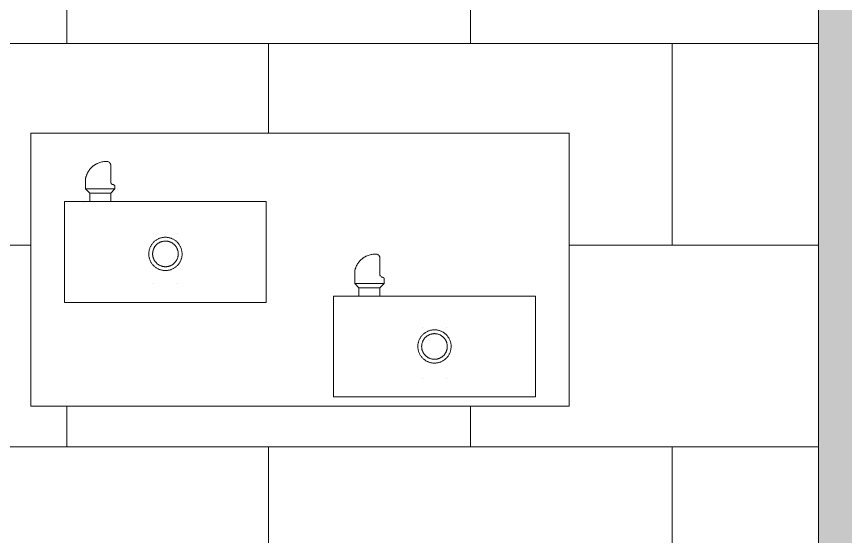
# Model space of a CAD drawing. Header units: inches. Extents: x 21386 to 98546, y -290 to 853.
# Drawn here: x 36216.85 to 36266.14, y 18.69 to 49.63 of the extents above; entities that cross this region are included whole.
import ezdxf

# ---------------------------------------------------------------- set-up
doc = ezdxf.new("R2010")
doc.units = ezdxf.units.IN
doc.header["$MEASUREMENT"] = 0
for name, color, linetype, lineweight in [('A-WALL-PATT', 111, 'Continuous', 25), ('I-WALL', 2, 'Continuous', 13), ('P-SANR-FIXT', 6, 'Continuous', 13)]:
    doc.layers.add(name, color=color, linetype=linetype, lineweight=lineweight)

# ---------------------------------------------------------------- blocks, each defined once
blk = doc.blocks.new('Drinking_Fountain-Haws_Corporation-Wall_Mounted_1119 - 1119-355850-Building Section - East_West looking South')
at = {"layer": 'P-SANR-FIXT', "color": 8, "lineweight": 9}
for p, q in [((-25497.10105628207, 42.6875368948125), (-25529.10105628208, 42.6875368948125)), ((-25529.10105628208, 42.6875368948125), (-25529.10105628208, 26.43753689481315)), ((-25497.10105628207, 26.43753689481315), (-25497.10105628207, 42.6875368948125)), ((-25524.35105628207, 39.75793693775016), (-25524.35105628207, 40.75793693775001)), ((-25525.85105628207, 39.97804294692152), (-25525.85105628207, 39.3739514495792)), ((-25524.10105628207, 39.3739514495792), (-25524.10105628207, 39.55522887517056)), ((-25525.85105628207, 39.3739514495792), (-25525.60105628207, 39.12395144957942)), ((-25524.10105628207, 39.37395144957931), (-25525.85105628207, 39.37395144957931)), ((-25525.60105628207, 39.12395144957942), (-25525.60105628207, 38.62617298816987)), ((-25525.60105628207, 39.12395144957929), (-25525.5307214627, 39.12395144957929)), ((-25524.35105628207, 39.12395144957929), (-25525.60105628207, 39.12395144957929)), ((-25524.53411454383, 39.12395144957929), (-25524.35105628207, 39.12395144957929)), ((-25524.35105628207, 39.12395144957942), (-25524.10105628207, 39.3739514495792)), ((-25524.35105628207, 38.62617298816987), (-25524.35105628207, 39.12395144957942)), ((-25524.268166412, 39.37395144957931), (-25524.10105628207, 39.37395144957931)), ((-25527.10105628207, 38.62617298816987), (-25527.10105628207, 32.62617298816987)), ((-25527.10105628207, 38.62617298816973), (-25524.49666067768, 38.62617298816974)), ((-25525.96957316426, 38.62617298816987), (-25525.94222270506, 38.60370273365972)), ((-25524.49666067768, 38.62617298816973), (-25517.70545188648, 38.62617298816973)), ((-25517.70545188647, 38.62617298816974), (-25515.10105628207, 38.62617298816973)), ((-25515.10105628207, 32.62617298816987), (-25515.10105628207, 38.62617298816987)), ((-25508.34636898858, 35.24895144957927), (-25508.34636898858, 34.24895144957914)), ((-25508.34636898858, 34.24895144957914), (-25508.34636898858, 35.24895144957927)), ((-25508.32882699318, 35.11916240944137), (-25508.32882699318, 35.11916240944137)), ((-25509.84636898858, 34.46905745875075), (-25509.84636898858, 33.74895144957988)), ((-25508.09636898858, 33.74895144957988), (-25508.09636898858, 34.04624338699979)), ((-25509.84636898858, 33.74895144957988), (-25509.59636898858, 33.49895144957942)), ((-25508.09636898858, 33.74895144957938), (-25509.84636898858, 33.74895144957938)), ((-25508.34636898858, 33.49895144957942), (-25508.09636898858, 33.74895144957988)), ((-25508.2634791185, 33.74895144957938), (-25508.09636898858, 33.74895144957938)), ((-25509.59636898858, 33.49895144957942), (-25509.59636898858, 32.9999999999991)), ((-25509.59636898858, 33.49895144957936), (-25509.52603416921, 33.49895144957936)), ((-25508.34636898858, 33.49895144957935), (-25509.59636898858, 33.49895144957935)), ((-25508.52942725034, 33.49895144957936), (-25508.34636898858, 33.49895144957936)), ((-25508.34636898858, 32.9999999999991), (-25508.34636898858, 33.49895144957942)), ((-25524.49666067768, 32.62617298816974), (-25527.10105628207, 32.62617298816973)), ((-25517.70545188648, 32.62617298816974), (-25524.49666067768, 32.62617298816974)), ((-25515.10105628207, 32.62617298816973), (-25517.70545188647, 32.62617298816974)), ((-25511.10105628207, 32.9999999999991), (-25511.10105628207, 26.9999999999991)), ((-25511.10105628208, 32.99999999999919), (-25508.49666067768, 32.99999999999918)), ((-25508.49666067768, 32.99999999999918), (-25501.70545188647, 32.99999999999916)), ((-25501.70545188647, 32.99999999999916), (-25499.10105628208, 32.99999999999915)), ((-25499.10105628208, 26.9999999999991), (-25499.10105628208, 32.9999999999991)), ((-25508.49666067768, 26.99999999999907), (-25511.10105628208, 26.99999999999908)), ((-25501.70545188647, 26.99999999999905), (-25508.49666067768, 26.99999999999907)), ((-25499.10105628208, 26.99999999999904), (-25501.70545188647, 26.99999999999905)), ((-25529.10105628208, 26.43753689481315), (-25497.10105628207, 26.43753689481315))]:
    blk.add_line(p, q, dxfattribs=at)
at = {"layer": 'P-SANR-FIXT', "color": 8, "lineweight": 9, "flags": 128}
for points in [[(-25521.09883684265, 36.49898478685579), (-25521.13842625545, 36.49819289301014), (-25521.17795233363, 36.49581847833839), (-25521.21735184391, 36.4918653413945), (-25521.25656175546, 36.4863398063551), (-25521.29551934081, 36.47925071289752), (-25521.3341622761, 36.4706094020594), (-25521.37242874091, 36.46042969809561), (-25521.41025751704, 36.44872788635918), (-25521.44758808653, 36.43552268725308), (-25521.48436072843, 36.42083522627969), (-25521.52051661434, 36.40468900024236), (-25521.55599790258, 36.38710983965917), (-25521.59074783064, 36.36812586743669), (-25521.62471080606, 36.34776745388127), (-25521.65783249532, 36.32606716811098), (-25521.69005991078, 36.30305972595376), (-25521.72134149545, 36.27878193441053), (-25521.75162720546, 36.25327263276701), (-25521.78086859015, 36.22657263046541), (-25521.80901886954, 36.19872464181323), (-25521.83603300919, 36.16977321765172), (-25521.86186779223, 36.13976467408317), (-25521.88648188852, 36.1087470183768), (-25521.90983592075, 36.07676987216406), (-25521.93189252747, 36.04388439205742), (-25521.9526164228, 36.01014318781087), (-25521.97197445293, 35.97560023815232), (-25521.98993564915, 35.94031080443393), (-25522.00647127736, 35.90433134221963), (-25522.0215548841, 35.86771941097506), (-25522.03516233881, 35.83053358197982), (-25522.04727187246, 35.79283334462799), (-25522.05786411239, 35.7546790112565), (-25522.06692211327, 35.71613162066048), (-25522.07443138423, 35.67725284044083), (-25522.08037991203, 35.63810486835247), (-25522.08475818031, 35.59875033280061), (-25522.08755918478, 35.55925219264533), (-25522.0887784444, 35.51967363648579), (-25522.08841400864, 35.48007798156983), (-25522.08646646052, 35.440528572497), (-25522.08293891568, 35.40108867988671), (-25522.07783701747, 35.36182139915287), (-25522.07116892781, 35.32278954956702), (-25522.06294531424, 35.28405557376415), (-25522.05317933278, 35.24568143784133), (-25522.04188660692, 35.20772853223117), (-25522.0290852026, 35.1702575734853), (-25522.01479559936, 35.13332850714507), (-25521.9990406575, 35.09700041183807), (-25521.98184558157, 35.06133140476892), (-25521.96323788002, 35.0263785487373), (-25521.94324732121, 34.99219776085921), (-25521.92190588576, 34.9588437231014), (-25521.89924771542, 34.92636979481155), (-25521.87530905843, 34.89482792734681), (-25521.85012821153, 34.8642685809648), (-25521.82374545871, 34.83474064410213), (-25521.79620300675, 34.80629135515962), (-25521.76754491768, 34.77896622692948), (-25521.73781703834, 34.75280897378777), (-25521.70706692701, 34.72786144176054), (-25521.67534377728, 34.70416354157648), (-25521.64269833944, 34.68175318482032), (-25521.60918283922, 34.66066622328346), (-25521.57485089428, 34.64093639160502), (-25521.5397574284, 34.62259525330661), (-25521.50395858363, 34.60567215029825), (-25521.46751163051, 34.59019415593413), (-25521.43047487637, 34.57618603170273), (-25521.39290757212, 34.56367018761536), (-25521.35486981744, 34.55266664635111), (-25521.31642246461, 34.54319301123134), (-25521.27762702121, 34.53526443804937), (-25521.23854555166, 34.52889361083204), (-25521.19924057797, 34.52409072154252), (-25521.15977497973, 34.52086345378031), (-25521.12021189347, 34.51921697048535), (-25521.09883684265, 34.51898618948464)], [(-25521.78633684264, 36.7499999999991), (-25521.78633684264, 36.7492001066603), (-25521.78633684264, 36.74680170630155)], [(-25521.09883684265, 34.51898618948464), (-25521.05924742985, 34.5197780833296), (-25521.01972135166, 34.52215249800203), (-25520.98032184138, 34.52610563494592), (-25520.94111192983, 34.53163116998532), (-25520.90215434449, 34.5387202634429), (-25520.86351140919, 34.54736157428034), (-25520.82524494438, 34.55754127824481), (-25520.78741616825, 34.56924308998124), (-25520.75008559876, 34.58244828908734), (-25520.71331295687, 34.59713575006073), (-25520.67715707095, 34.61328197609807), (-25520.64167578271, 34.63086113668125), (-25520.60692585465, 34.64984510890373), (-25520.57296287923, 34.67020352245915), (-25520.53984118998, 34.69190380822944), (-25520.50761377452, 34.71491125038666), (-25520.47633218985, 34.73918904192989), (-25520.44604647983, 34.76469834357273), (-25520.41680509514, 34.79139834587501), (-25520.38865481575, 34.81924633452719), (-25520.36164067611, 34.8481977586887), (-25520.33580589307, 34.87820630225657), (-25520.31119179678, 34.90922395796362), (-25520.28783776454, 34.94120110417636), (-25520.26578115782, 34.97408658428232), (-25520.24505726249, 35.00782778852955), (-25520.22569923236, 35.04237073818742), (-25520.20773803614, 35.07766017190649), (-25520.19120240793, 35.11363963412079), (-25520.17611880119, 35.15025156536537), (-25520.16251134648, 35.18743739435992), (-25520.15040181283, 35.22513763171175), (-25520.13980957291, 35.26329196508324), (-25520.13075157203, 35.30183935567995), (-25520.12324230107, 35.34071813589959), (-25520.11729377326, 35.37986610798795), (-25520.11291550498, 35.41922064353982), (-25520.11011450052, 35.45871878369509), (-25520.10889524089, 35.49829733985327), (-25520.10925967665, 35.53789299477059), (-25520.11120722478, 35.57744240384274), (-25520.11473476961, 35.61688229645371), (-25520.11983666783, 35.65614957718755), (-25520.12650475748, 35.69518142677272), (-25520.13472837105, 35.73391540257627), (-25520.14449435251, 35.77228953849841), (-25520.15578707838, 35.81024244410925), (-25520.16858848269, 35.84771340285512), (-25520.18287808593, 35.88464246919536), (-25520.19863302779, 35.92097056450235), (-25520.21582810373, 35.9566395715715), (-25520.23443580528, 35.99159242760312), (-25520.25442636409, 36.02577321548121), (-25520.27576779954, 36.05912725323766), (-25520.29842596988, 36.09160118152819), (-25520.32236462687, 36.12314304899361), (-25520.34754547376, 36.15370239537494), (-25520.37392822658, 36.18323033223761), (-25520.40147067855, 36.21167962118081), (-25520.43012876761, 36.23900474941094), (-25520.45985664695, 36.26516200255197), (-25520.49060675829, 36.29010953457988), (-25520.52232990802, 36.31380743476326), (-25520.55497534586, 36.33621779151942), (-25520.58849084607, 36.35730475305697), (-25520.62282279101, 36.3770345847354), (-25520.6579162569, 36.39537572303244), (-25520.69371510166, 36.41229882604149), (-25520.73016205478, 36.42777682040629), (-25520.76719880892, 36.44178494463769), (-25520.80476611317, 36.45430078872506), (-25520.84280386785, 36.46530432998863), (-25520.88125122068, 36.4747779651084), (-25520.92004666409, 36.48270653829037), (-25520.95912813364, 36.4890773655077), (-25520.99843310732, 36.49388025479722), (-25521.03789870556, 36.49710752255943), (-25521.07746179182, 36.49875400585439), (-25521.09883684265, 36.49898478685579)], [(-25520.41133684265, 36.74588084453673), (-25520.41133684265, 36.74871014397492), (-25520.41133684265, 36.74994172022936)], [(-25521.09883684265, 36.27148494801578), (-25521.12932868837, 36.27087502977703), (-25521.15977175364, 36.26904625079943), (-25521.19011733604, 36.26600153673895), (-25521.22031688914, 36.26174575848883), (-25521.25032210007, 36.25628572438701), (-25521.2800849669, 36.24963016932203), (-25521.3095578754, 36.2417897407645), (-25521.3386936752, 36.23277698172502), (-25521.36744575524, 36.22260631069572), (-25521.39576811831, 36.21129399858229), (-25521.42361545469, 36.19885814267015), (-25521.45094321456, 36.18531863767522), (-25521.47770767936, 36.17069714391825), (-25521.50386603164, 36.15501705266958), (-25521.52937642362, 36.1383034487301), (-25521.55419804411, 36.12058307030203), (-25521.57829118382, 36.10188426620836), (-25521.60161729886, 36.08223695054882), (-25521.62413907242, 36.06167255483685), (-25521.64582047447, 36.04022397771838), (-25521.6666268194, 36.01792553234147), (-25521.68652482149, 35.99481289146185), (-25521.70548264818, 35.97092303037404), (-25521.72346997099, 35.94629416776117), (-25521.74045801404, 35.92096570454761), (-25521.75641960009, 35.89497816087307), (-25521.771329194, 35.86837311126239), (-25521.78516294362, 35.84119311812084), (-25521.79789871787, 35.81348166363729), (-25521.80951614225, 35.78528308022966), (-25521.81999663136, 35.7566424796146), (-25521.82932341864, 35.72760568064383), (-25521.83748158323, 35.69821913600209), (-25521.84445807381, 35.66852985789139), (-25521.85024172947, 35.63858534282305), (-25521.8548232976, 35.60843349563358), (-25521.85819544868, 35.57812255284763), (-25521.86035278797, 35.5477010055056), (-25521.8612918642, 35.51721752159553), (-25521.86101117504, 35.48672086818762), (-25521.85951116954, 35.45625983342212), (-25521.85679424739, 35.42588314845695), (-25521.85286475507, 35.39563940950735), (-25521.84772897895, 35.36557700010464), (-25521.84139513516, 35.33574401369039), (-25521.83387335651, 35.30618817667938), (-25521.82517567624, 35.27695677210569), (-25521.81531600877, 35.24809656398089), (-25521.80431012749, 35.21965372248179), (-25521.79217563944, 35.19167375008625), (-25521.77893195722, 35.16420140878269), (-25521.76460026789, 35.13728064845556), (-25521.74920349911, 35.11095453657914), (-25521.73276628241, 35.08526518931718), (-25521.71531491385, 35.06025370414365), (-25521.69687731188, 35.03596009410127), (-25521.67748297272, 35.01242322378177), (-25521.6571629232, 34.98968074715869), (-25521.63594967106, 34.96776904734112), (-25521.61387715296, 34.9467231783765), (-25521.59098068024, 34.92657680916319), (-25521.56729688237, 34.90736216959705), (-25521.54286364836, 34.88910999900101), (-25521.51772006619, 34.87184949695371), (-25521.49190636021, 34.85560827657856), (-25521.46546382686, 34.84041232036135), (-25521.43843476854, 34.82628593859069), (-25521.41086242598, 34.8132517304655), (-25521.38279090906, 34.80133054793784), (-25521.3542651262, 34.79054146235514), (-25521.32533071257, 34.78090173395437), (-25521.29603395707, 34.77242678424365), (-25521.26642172825, 34.76513017133608), (-25521.23654139936, 34.75902356825419), (-25521.20644077257, 34.75411674426097), (-25521.17616800243, 34.75041754922701), (-25521.14577151894, 34.74793190107745), (-25521.11529994998, 34.74666377631731), (-25521.09883684265, 34.74648602832396)], [(-25521.09883684265, 34.74648602832396), (-25521.06834499693, 34.74709594656339), (-25521.03790193166, 34.74892472554031), (-25521.00755634925, 34.75196943960078), (-25520.97735679616, 34.75622521785091), (-25520.94735158523, 34.76168525195341), (-25520.91758871839, 34.76834080701703), (-25520.88811580989, 34.77618123557592), (-25520.85898001009, 34.7851939946154), (-25520.83022793006, 34.7953646656447), (-25520.80190556698, 34.80667697775745), (-25520.77405823061, 34.81911283367027), (-25520.74673047073, 34.83265233866452), (-25520.71996600593, 34.84727383242149), (-25520.69380765366, 34.86295392367084), (-25520.66829726168, 34.87966752761032), (-25520.64347564118, 34.89738790603839), (-25520.61938250148, 34.91608671013138), (-25520.59605638644, 34.93573402579092), (-25520.57353461287, 34.95629842150358), (-25520.55185321082, 34.97774699862204), (-25520.53104686589, 35.00004544399827), (-25520.51114886381, 35.02315808487857), (-25520.49219103712, 35.0470479459657), (-25520.47420371431, 35.07167680857926), (-25520.45721567126, 35.09700527179213), (-25520.44125408521, 35.12299281546667), (-25520.42634449129, 35.14959786507735), (-25520.41251074168, 35.17677785821958), (-25520.39977496742, 35.20448931270245), (-25520.38815754304, 35.23268789611076), (-25520.37767705394, 35.26132849672582), (-25520.36835026665, 35.29036529569659), (-25520.36019210206, 35.31975184033833), (-25520.35321561149, 35.34944111844904), (-25520.34743195582, 35.37938563351737), (-25520.34285038769, 35.40953748070616), (-25520.33947823662, 35.43984842349279), (-25520.33732089732, 35.47026997083414), (-25520.33638182109, 35.5007534547449), (-25520.33666251025, 35.53125010815212), (-25520.33816251575, 35.56171114291762), (-25520.34087943791, 35.59208782788347), (-25520.34480893022, 35.62233156683307), (-25520.34994470634, 35.6523939762351), (-25520.35627855013, 35.68222696264935), (-25520.36380032878, 35.71178279966036), (-25520.37249800905, 35.74101420423405), (-25520.38235767652, 35.76987441235953), (-25520.3933635578, 35.79831725385863), (-25520.40549804585, 35.82629722625349), (-25520.41874172807, 35.85376956755773), (-25520.4330734174, 35.88069032788418), (-25520.44847018618, 35.9070164397606), (-25520.46490740288, 35.93270578702256), (-25520.48235877145, 35.95771727219609), (-25520.50079637342, 35.98201088223915), (-25520.52019071257, 36.00554775255797), (-25520.54051076209, 36.02829022918174), (-25520.56172401423, 36.05020192899862), (-25520.58379653233, 36.07124779796392), (-25520.60669300505, 36.09139416717655), (-25520.63037680292, 36.11060880674269), (-25520.65481003694, 36.12886097733941), (-25520.67995361911, 36.14612147938603), (-25520.70576732508, 36.16236269976186), (-25520.73220985844, 36.17755865597907), (-25520.75923891675, 36.19168503774837), (-25520.78681125931, 36.20471924587356), (-25520.81488277624, 36.21664042840258), (-25520.8434085591, 36.2274295139846), (-25520.87234297273, 36.23706924238537), (-25520.90163972822, 36.24554419209609), (-25520.93125195704, 36.25284080500434), (-25520.96113228593, 36.25894740808623), (-25520.99123291273, 36.26385423207945), (-25521.02150568286, 36.26755342711273), (-25521.05190216636, 36.27003907526297), (-25521.08237373532, 36.27130720002312), (-25521.09883684265, 36.27148494801578)], [(-25521.78633684264, 33.72729165180773), (-25521.78633684264, 33.72286915546194), (-25521.78633684264, 33.72003985602375), (-25521.78633684265, 33.71880827976931)], [(-25521.78633684264, 33.71874999999956), (-25521.78633684264, 33.71957529020484), (-25521.78633684264, 33.7220498405318), (-25521.78633684264, 33.72616969222828)], [(-25520.41133684265, 33.71874999999956), (-25520.41133684265, 33.71954989333905), (-25520.41133684265, 33.72194829369711), (-25520.41133684265, 33.7259413641457)], [(-25520.41133684265, 33.72299993994854), (-25520.41133684265, 33.72008080936008), (-25520.41133684265, 33.71881013017061)], [(-25505.78633684265, 31.1249999999991), (-25505.78633684265, 31.1242001066603), (-25505.78633684265, 31.12180170630224)], [(-25504.41133684265, 31.12088084453673), (-25504.41133684265, 31.12371014397492), (-25504.41133684265, 31.12494172022868)], [(-25505.10105628207, 30.98999929868502), (-25505.14064569488, 30.98920740484006), (-25505.18017177306, 30.98683299016695), (-25505.21957128333, 30.98287985322374), (-25505.25878119489, 30.97735431818434), (-25505.29773878023, 30.97026522472676), (-25505.33638171553, 30.96162391388931), (-25505.37464818034, 30.95144420992484), (-25505.41247695647, 30.93974239818841), (-25505.44980752596, 30.92653719908232), (-25505.48658016786, 30.91184973810824), (-25505.52273605377, 30.89570351207159), (-25505.558217342, 30.87812435148841), (-25505.59296727007, 30.85914037926592), (-25505.62693024549, 30.83878196571051), (-25505.66005193474, 30.81708167994022), (-25505.6922793502, 30.79407423778299), (-25505.72356093487, 30.76979644623908), (-25505.75384664489, 30.74428714459692), (-25505.78308802958, 30.71758714229465), (-25505.81123830897, 30.68973915364246), (-25505.83825244862, 30.66078772948096), (-25505.86408723165, 30.6307791859124), (-25505.88870132795, 30.59976153020604), (-25505.91205536018, 30.5677843839933), (-25505.9341119669, 30.53489890388734), (-25505.95483586223, 30.5011576996401), (-25505.97419389236, 30.46661474998224), (-25505.99215508857, 30.43132531626317), (-25506.00869071679, 30.39534585404887), (-25506.02377432353, 30.35873392280429), (-25506.03738177823, 30.32154809380906), (-25506.04949131189, 30.28384785645723), (-25506.06008355182, 30.24569352308642), (-25506.0691415527, 30.20714613248971), (-25506.07665082365, 30.16826735227006), (-25506.08259935146, 30.12911938018171), (-25506.08697761974, 30.08976484462984), (-25506.0897786242, 30.05026670447457), (-25506.09099788383, 30.01068814831571), (-25506.09063344807, 29.97109249339907), (-25506.08868589994, 29.93154308432624), (-25506.08515835511, 29.89210319171595), (-25506.08005645689, 29.85283591098143), (-25506.07338836724, 29.81380406139694), (-25506.06516475367, 29.77507008559338), (-25506.05539877221, 29.73669594967124), (-25506.04410604635, 29.69874304406041), (-25506.03130464203, 29.66127208531454), (-25506.01701503879, 29.6243430189743), (-25506.00126009693, 29.5880149236673), (-25505.984065021, 29.55234591659816), (-25505.96545731945, 29.51739306056653), (-25505.94546676063, 29.48321227268845), (-25505.92412532518, 29.44985823493131), (-25505.90146715484, 29.41738430664147), (-25505.87752849785, 29.38584243917536), (-25505.85234765096, 29.35528309279404), (-25505.82596489814, 29.32575515593204), (-25505.79842244617, 29.29730586698885), (-25505.76976435711, 29.26998073875872), (-25505.74003647777, 29.24382348561768), (-25505.70928636643, 29.21887595358977), (-25505.67756321671, 29.19517805340571), (-25505.64491777887, 29.17276769665024), (-25505.61140227865, 29.15168073511269), (-25505.5770703337, 29.13195090343426), (-25505.54197686782, 29.11360976513653), (-25505.50617802306, 29.09668666212816), (-25505.46973106993, 29.08120866776336), (-25505.43269431579, 29.06720054353197), (-25505.39512701155, 29.05468469944459), (-25505.35708925686, 29.04368115818103), (-25505.31864190404, 29.03420752306057), (-25505.27984646063, 29.0262789498786), (-25505.24076499109, 29.01990812266128), (-25505.2014600174, 29.01510523337176), (-25505.16199441916, 29.01187796561022), (-25505.1224313329, 29.01023148231526), (-25505.10105628207, 29.01000070131387)], [(-25505.10105628207, 30.76249945984502), (-25505.13154812779, 30.76188954160627), (-25505.16199119306, 30.76006076262799), (-25505.19233677547, 30.75701604856819), (-25505.22253632856, 30.75276027031806), (-25505.25254153949, 30.74730023621625), (-25505.28230440633, 30.74064468115127), (-25505.31177731483, 30.73280425259374), (-25505.34091311463, 30.72379149355426), (-25505.36966519467, 30.71362082252496), (-25505.39798755774, 30.70230851041153), (-25505.42583489411, 30.68987265449938), (-25505.45316265399, 30.67633314950446), (-25505.47992711879, 30.66171165574748), (-25505.50608547107, 30.64603156449881), (-25505.53159586305, 30.62931796055933), (-25505.55641748353, 30.61159758213127), (-25505.58051062324, 30.59289877803759), (-25505.60383673828, 30.57325146237805), (-25505.62635851184, 30.55268706666608), (-25505.6480399139, 30.53123848954762), (-25505.66884625883, 30.50894004417002), (-25505.68874426092, 30.48582740329108), (-25505.70770208761, 30.46193754220396), (-25505.72568941041, 30.4373086795904), (-25505.74267745347, 30.41198021637685), (-25505.75863903951, 30.38599267270298), (-25505.77354863343, 30.3593876230923), (-25505.78738238304, 30.33220762995008), (-25505.8001181573, 30.30449617546653), (-25505.81173558168, 30.2762975920589), (-25505.82221607078, 30.24765699144383), (-25505.83154285807, 30.21862019247307), (-25505.83970102265, 30.18923364783133), (-25505.84667751323, 30.15954436972062), (-25505.8524611689, 30.12959985465228), (-25505.85704273703, 30.09944800746349), (-25505.8604148881, 30.06913706467687), (-25505.86257222739, 30.03871551733484), (-25505.86351130363, 30.00823203342476), (-25505.86323061447, 29.97773538001685), (-25505.86173060897, 29.94727434525136), (-25505.85901368681, 29.91689766028618), (-25505.8550841945, 29.88665392133659), (-25505.84994841838, 29.85659151193387), (-25505.84361457459, 29.8267585255203), (-25505.83609279594, 29.7972026885093), (-25505.82739511567, 29.76797128393561), (-25505.8175354482, 29.73911107581013), (-25505.80652956692, 29.71066823431103), (-25505.79439507887, 29.68268826191617), (-25505.78115139665, 29.65521592061192), (-25505.76681970732, 29.62829516028479), (-25505.75142293854, 29.60196904840906), (-25505.73498572184, 29.5762797011471), (-25505.71753435327, 29.55126821597356), (-25505.6990967513, 29.5269746059305), (-25505.67970241215, 29.50343773561168), (-25505.65938236263, 29.48069525898792), (-25505.63816911048, 29.45878355917036), (-25505.61609659239, 29.43773769020505), (-25505.59320011967, 29.41759132099311), (-25505.56951632179, 29.39837668142629), (-25505.54508308779, 29.38012451083024), (-25505.51993950561, 29.36286400878363), (-25505.49412579964, 29.34662278840712), (-25505.46768326628, 29.33142683219059), (-25505.44065420796, 29.3173004504206), (-25505.41308186541, 29.30426624229541), (-25505.38501034848, 29.29234505976707), (-25505.35648456562, 29.28155597418505), (-25505.327550152, 29.27191624578428), (-25505.2982533965, 29.26344129607357), (-25505.26864116768, 29.25614468316532), (-25505.23876083879, 29.25003808008411), (-25505.20866021199, 29.2451312560902), (-25505.17838744186, 29.24143206105693), (-25505.14799095837, 29.23894641290737), (-25505.1175193894, 29.23767828814654), (-25505.10105628207, 29.23750054015387)], [(-25505.10105628207, 29.01000070131387), (-25505.06146686927, 29.01079259515883), (-25505.02194079109, 29.01316700983126), (-25504.98254128081, 29.01712014677516), (-25504.94333136926, 29.02264568181455), (-25504.90437378392, 29.02973477527213), (-25504.86573084861, 29.03837608610958), (-25504.8274643838, 29.04855579007405), (-25504.78963560767, 29.06025760181048), (-25504.75230503819, 29.07346280091657), (-25504.71553239629, 29.08815026188996), (-25504.67937651038, 29.1042964879273), (-25504.64389522214, 29.12187564851048), (-25504.60914529408, 29.14085962073297), (-25504.57518231866, 29.16121803428906), (-25504.5420606294, 29.18291832005868), (-25504.50983321395, 29.2059257622159), (-25504.47855162928, 29.23020355375913), (-25504.44826591926, 29.25571285540265), (-25504.41902453456, 29.28241285770424), (-25504.39087425518, 29.31026084635643), (-25504.36386011553, 29.33921227051793), (-25504.33802533249, 29.36922081408649), (-25504.3134112362, 29.40023846979285), (-25504.29005720397, 29.43221561600559), (-25504.26800059725, 29.46510109611224), (-25504.24727670192, 29.49884230035879), (-25504.22791867179, 29.53338525001733), (-25504.20995747557, 29.56867468373572), (-25504.19342184736, 29.60465414595002), (-25504.17833824062, 29.6412660771946), (-25504.16473078591, 29.67845190618915), (-25504.15262125226, 29.71615214354098), (-25504.14202901233, 29.75430647691316), (-25504.13297101145, 29.79285386750918), (-25504.12546174049, 29.83173264772815), (-25504.11951321269, 29.8708806198165), (-25504.1151349444, 29.91023515536905), (-25504.11233393995, 29.94973329552433), (-25504.11111468032, 29.98931185168318), (-25504.11147911608, 30.02890750659914), (-25504.1134266642, 30.06845691567197), (-25504.11695420904, 30.10789680828294), (-25504.12205610726, 30.14716408901678), (-25504.1287241969, 30.18619593860264), (-25504.13694781048, 30.22492991440551), (-25504.14671379194, 30.26330405032833), (-25504.1580065178, 30.30125695593848), (-25504.17080792211, 30.33872791468436), (-25504.18509752535, 30.37565698102459), (-25504.20085246722, 30.41198507633091), (-25504.21804754315, 30.44765408340074), (-25504.2366552447, 30.48260693943236), (-25504.25664580352, 30.51678772731044), (-25504.27798723897, 30.55014176506758), (-25504.3006454093, 30.58261569335811), (-25504.32458406629, 30.61415756082285), (-25504.34976491319, 30.64471690720485), (-25504.37614766601, 30.67424484406753), (-25504.40369011798, 30.70269413301004), (-25504.43234820704, 30.73001926124017), (-25504.46207608638, 30.75617651438189), (-25504.49282619772, 30.78112404640912), (-25504.52454934744, 30.80482194659318), (-25504.55719478528, 30.82723230334933), (-25504.5907102855, 30.8483192648862), (-25504.62504223044, 30.86804909656463), (-25504.66013569632, 30.88639023486236), (-25504.69593454109, 30.90331333787141), (-25504.73238149421, 30.91879133223553), (-25504.76941824835, 30.93279945646761), (-25504.8069855526, 30.9453153005543), (-25504.84502330728, 30.95631884181786), (-25504.8834706601, 30.96579247693764), (-25504.92226610352, 30.97372105011961), (-25504.96134757306, 30.98009187733761), (-25505.00065254675, 30.98489476662645), (-25505.04011814499, 30.98812203438935), (-25505.07968123124, 30.98976851768431), (-25505.10105628207, 30.98999929868502)], [(-25505.10105628207, 29.23750054015387), (-25505.07056443636, 29.23811045839263), (-25505.04012137109, 29.23993923737022), (-25505.00977578868, 29.2429839514307), (-25504.97957623559, 29.24723972968015), (-25504.94957102466, 29.25269976378264), (-25504.91980815782, 29.25935531884694), (-25504.89033524931, 29.26719574740584), (-25504.86119944952, 29.27620850644531), (-25504.83244736948, 29.28637917747325), (-25504.80412500641, 29.29769148958668), (-25504.77627767003, 29.31012734549951), (-25504.74894991015, 29.32366685049443), (-25504.72218544536, 29.33828834425141), (-25504.69602709308, 29.35396843550076), (-25504.6705167011, 29.37068203943956), (-25504.64569508061, 29.38840241786831), (-25504.62160194091, 29.40710122196062), (-25504.59827582586, 29.42674853762016), (-25504.5757540523, 29.44731293333213), (-25504.55407265024, 29.46876151045127), (-25504.53326630532, 29.49105995582819), (-25504.51336830323, 29.51417259670849), (-25504.49441047654, 29.53806245779494), (-25504.47642315373, 29.56269132040849), (-25504.45943511068, 29.58801978362136), (-25504.44347352463, 29.61400732729659), (-25504.42856393072, 29.64061237690727), (-25504.41473018111, 29.6677923700495), (-25504.40199440685, 29.69550382453237), (-25504.39037698247, 29.72370240794), (-25504.37989649336, 29.75234300855506), (-25504.37056970608, 29.78137980752514), (-25504.36241154149, 29.81076635216756), (-25504.35543505091, 29.84045563027827), (-25504.34965139525, 29.87040014534661), (-25504.34506982712, 29.9005519925354), (-25504.34169767605, 29.93086293532203), (-25504.33954033675, 29.96128448266337), (-25504.33860126052, 29.99176796657413), (-25504.33888194968, 30.02226461998204), (-25504.34038195517, 30.05272565474753), (-25504.34309887734, 30.08310233971271), (-25504.34702836964, 30.1133460786623), (-25504.35216414577, 30.14340848806434), (-25504.35849798955, 30.17324147447859), (-25504.36601976821, 30.20279731149027), (-25504.37471744848, 30.23202871606397), (-25504.38457711594, 30.26088892418808), (-25504.39558299723, 30.28933176568786), (-25504.40771748528, 30.3173117380834), (-25504.4209611675, 30.34478407938697), (-25504.43529285683, 30.37170483971342), (-25504.45068962561, 30.39803095158983), (-25504.4671268423, 30.42372029885247), (-25504.48457821088, 30.44873178402533), (-25504.50301581285, 30.47302539406839), (-25504.522410152, 30.49656226438721), (-25504.54273020152, 30.51930474101097), (-25504.56394345366, 30.54121644082785), (-25504.58601597176, 30.56226230979316), (-25504.60891244448, 30.58240867900578), (-25504.63259624235, 30.60162331857192), (-25504.65702947636, 30.61987548916865), (-25504.68217305854, 30.63713599121526), (-25504.70798676451, 30.65337721159109), (-25504.73442929786, 30.6685731678083), (-25504.76145835618, 30.68269954957761), (-25504.78903069874, 30.69573375770348), (-25504.81710221567, 30.70765494023182), (-25504.84562799853, 30.71844402581384), (-25504.87456241215, 30.72808375421461), (-25504.90385916765, 30.73655870392464), (-25504.93347139647, 30.74385531683357), (-25504.96335172535, 30.74996191991546), (-25504.99345235215, 30.75486874390869), (-25505.02372512229, 30.75856793894197), (-25505.05412160578, 30.76105358709221), (-25505.08459317475, 30.76232171185235), (-25505.10105628207, 30.76249945984502)], [(-25505.78633684265, 28.10229165180841), (-25505.78633684265, 28.09786915546194), (-25505.78633684265, 28.09503985602443), (-25505.78633684265, 28.09380827976999)], [(-25505.78633684265, 28.09374999999956), (-25505.78633684265, 28.09457529020484), (-25505.78633684265, 28.0970498405318), (-25505.78633684265, 28.10116969222828)], [(-25504.41133684265, 28.09374999999956), (-25504.41133684265, 28.09454989333837), (-25504.41133684265, 28.09694829369711), (-25504.41133684265, 28.1009413641457)], [(-25504.41133684265, 28.09799993994922), (-25504.41133684265, 28.09508080936008), (-25504.41133684265, 28.09381013017061)]]:
    blk.add_lwpolyline(points, dxfattribs=at)
at = {"layer": 'P-SANR-FIXT', "color": 8, "lineweight": 9}
for points, knots in [([(-25524.60295140323, 41.00781251834179), (-25524.67396290909, 41.00938853965504), (-25524.78535337946, 41.001362207726), (-25524.93722705262, 40.96862297329365), (-25525.04923611269, 40.93419692235423), (-25525.13809462622, 40.89687440508922), (-25525.20626426029, 40.86242351566656), (-25525.25556368843, 40.83514470144426), (-25525.30286574185, 40.80605920227565), (-25525.34815999368, 40.77487053244558), (-25525.39144124287, 40.74218757872249), (-25525.43622698071, 40.70581674796372), (-25525.48166440234, 40.66510933947539), (-25525.52697870774, 40.6193693378473), (-25525.569259481, 40.57252870298344), (-25525.6085134976, 40.52488549217334), (-25525.64445574859, 40.47573429219072), (-25525.6775179034, 40.42591518119377), (-25525.70785402865, 40.37590127645137), (-25525.73498433967, 40.32474956895266), (-25525.75537158925, 40.28207220024867), (-25525.76855497847, 40.25248396293234), (-25525.77578511148, 40.23571217995451), (-25525.78612354734, 40.20995249056227), (-25525.80004587978, 40.17004747070227), (-25525.81353829614, 40.12723697826488), (-25525.8221029976, 40.10010262104841), (-25525.82673257337, 40.08572046880111), (-25525.83116115156, 40.0720907013331), (-25525.83619050166, 40.05578436969449), (-25525.8465113264, 40.01935331359437), (-25525.85105628207, 39.99445208482664), (-25525.85105628207, 39.97804294692146)], [0, 0, 0, 0, 0.1111111111111111, 0.1666666666666667, 0.2222222222222222, 0.2777777777777778, 0.3055555555555556, 0.3333333333333333, 0.361111111111111, 0.3888888888888888, 0.4166666666666666, 0.4444444444444444, 0.4791666666666666, 0.5138888888888888, 0.548611111111111, 0.5833333333333333, 0.6180555555555555, 0.6527777777777777, 0.6875, 0.7222222222222222, 0.7569444444444444, 0.7743055555555556, 0.7829861111111112, 0.7916666666666667, 0.826388888888889, 0.8611111111111112, 0.8784722222222223, 0.8871527777777779, 0.8958333333333334, 0.9131944444444444, 0.9305555555555556, 1, 1, 1, 1]), ([(-25524.35105628207, 40.75793693775001), (-25524.3505763975, 40.76891506895634), (-25524.35078206356, 40.78501438518875), (-25524.35293626544, 40.80576333616958), (-25524.3554524401, 40.82092873309055), (-25524.35907173528, 40.83584947096389), (-25524.36377225277, 40.85049468524085), (-25524.36932082999, 40.86465689344852), (-25524.37542614824, 40.87812118962267), (-25524.38221387425, 40.89087897968822), (-25524.38987123161, 40.90307799752534), (-25524.39816107352, 40.9146478402188), (-25524.40687362675, 40.92556691551654), (-25524.41607071413, 40.93583652530927), (-25524.42921342999, 40.94869737482107), (-25524.46072014337, 40.97465895734901), (-25524.51803913445, 41.00329472933529), (-25524.5738359106, 41.00955742775177), (-25524.60295140323, 41.00781251834179)], [0, 0, 0, 0, 0.07142857142857142, 0.1071428571428571, 0.1428571428571428, 0.1785714285714285, 0.2142857142857143, 0.25, 0.2857142857142857, 0.3214285714285714, 0.3571428571428571, 0.3928571428571428, 0.4285714285714285, 0.4642857142857143, 0.5, 0.5714285714285714, 0.7857142857142857, 1, 1, 1, 1]), ([(-25525.85105628207, 39.97804294692146), (-25525.85105628207, 39.99117025724563), (-25525.84756413772, 40.0142340065947), (-25525.83878298716, 40.04700519530954), (-25525.8326202948, 40.06745131560852), (-25525.8291768538, 40.07816613290091), (-25525.8273845321, 40.08372981787336)], [0, 0, 0, 0, 0.05555555555555555, 0.08333333333333333, 0.09722222222222221, 0.1111111111111111, 0.1111111111111111, 0.1111111111111111, 0.1111111111111111]), ([(-25524.35105628207, 39.75793693775015), (-25524.34853634553, 39.75021683246923), (-25524.34431912267, 39.73920345140139), (-25524.33784378525, 39.72565337714182), (-25524.33086582413, 39.71285724510622), (-25524.32286422131, 39.70120610838624), (-25524.31426142353, 39.69068682427967), (-25524.30664981547, 39.68211160040966), (-25524.29768105803, 39.67331729751082), (-25524.28897584993, 39.66611759492029), (-25524.28204448271, 39.66085860628427), (-25524.2751665152, 39.65591136312354), (-25524.26648637426, 39.65050722982785), (-25524.25616904632, 39.64496258502894), (-25524.24275260506, 39.63849213340448), (-25524.23295230839, 39.63492075142718), (-25524.2265670293, 39.6330931763618)], [0, 0, 0, 0, 0.1, 0.15, 0.2, 0.3, 0.35, 0.4, 0.475, 0.55, 0.5875, 0.625, 0.7, 0.7749999999999999, 0.85, 1, 1, 1, 1]), ([(-25524.2265670293, 39.63309317636181), (-25524.23508073476, 39.63552994311562), (-25524.24819792782, 39.64074372727699), (-25524.26418094526, 39.64919365758826), (-25524.27342994104, 39.65481166478658), (-25524.28147090375, 39.66034782823949), (-25524.29071958098, 39.66744165850778), (-25524.29937232066, 39.67495961957209), (-25524.30608486092, 39.6816326000604), (-25524.31262317101, 39.68877220136788), (-25524.32076548337, 39.69845913633304), (-25524.32839749031, 39.70920343168651), (-25524.33391575097, 39.71844425899285), (-25524.34172226957, 39.73294471233708), (-25524.34727637725, 39.74635677982874), (-25524.35105628207, 39.75793693775017)], [0, 0, 0, 0, 0.2, 0.3, 0.35, 0.4, 0.475, 0.55, 0.5875, 0.625, 0.7, 0.7749999999999999, 0.8125, 0.85, 1, 1, 1, 1]), ([(-25524.2265670293, 39.6330931763618), (-25524.21825633306, 39.63296263190711), (-25524.20245245467, 39.63176832708591), (-25524.18476029419, 39.62811490481096), (-25524.17185668348, 39.62358534488596), (-25524.16280464201, 39.61935992097116), (-25524.15437598931, 39.61462089396953), (-25524.14656258652, 39.60973667587977), (-25524.13938493049, 39.60452114043964), (-25524.13283758629, 39.59878734816603), (-25524.12788391175, 39.59391854473278), (-25524.12421726662, 39.59007367713308), (-25524.12161285097, 39.58729280250817), (-25524.11915979716, 39.5844850335063), (-25524.11609725816, 39.58057014906538), (-25524.11265238855, 39.57561940645564), (-25524.10912873312, 39.57002381864051), (-25524.1062149578, 39.56539783976547), (-25524.10392538615, 39.56181599737646), (-25524.1017279847, 39.55787105124056), (-25524.10105628207, 39.55600491720634), (-25524.10105628207, 39.55522887517061)], [0, 0, 0, 0, 0.1, 0.2, 0.25, 0.3, 0.35, 0.4, 0.45, 0.5, 0.55, 0.575, 0.6, 0.625, 0.6499999999999999, 0.7, 0.75, 0.8, 0.8500000000000001, 0.9, 1, 1, 1, 1]), ([(-25524.10105628207, 39.55522887517061), (-25524.10105628207, 39.55600491720634), (-25524.1017279847, 39.55787105124054), (-25524.10392538615, 39.56181599737645), (-25524.1062149578, 39.56539783976545), (-25524.10912873312, 39.5700238186405), (-25524.11265238855, 39.57561940645564), (-25524.11609725816, 39.58057014906538), (-25524.11915979716, 39.5844850335063), (-25524.12161285097, 39.58729280250817), (-25524.12421726662, 39.59007367713308), (-25524.12788391175, 39.59391854473281), (-25524.13283758629, 39.59878734816597), (-25524.13938493049, 39.60452114043964), (-25524.14656258652, 39.60973667587975), (-25524.15437598931, 39.61462089396953), (-25524.16280464201, 39.61935992097118), (-25524.17185668348, 39.62358534488596), (-25524.18476029419, 39.62811490481094), (-25524.20245245467, 39.63176832708594), (-25524.21825633306, 39.63296263190712), (-25524.2265670293, 39.63309317636181)], [0, 0, 0, 0, 0.1, 0.15, 0.2, 0.25, 0.3, 0.35, 0.375, 0.4, 0.425, 0.45, 0.5, 0.55, 0.6, 0.6499999999999999, 0.7, 0.75, 0.8, 0.9, 1, 1, 1, 1]), ([(-25508.59826410974, 35.498827030171), (-25508.66927561559, 35.50040305148424), (-25508.78066608596, 35.49237671955521), (-25508.93253975912, 35.45963748512283), (-25509.04454881919, 35.42521143418345), (-25509.13340733272, 35.38788891691843), (-25509.2015769668, 35.35343802749578), (-25509.25087639494, 35.32615921327348), (-25509.29817844836, 35.29707371410485), (-25509.34347270019, 35.26588504427477), (-25509.38675394938, 35.23320209055172), (-25509.43153968722, 35.19683125979293), (-25509.47697710885, 35.1561238513046), (-25509.52229141424, 35.1103838496765), (-25509.56457218751, 35.06354321481266), (-25509.60382620411, 35.01590000400256), (-25509.6397684551, 34.96674880401994), (-25509.67283060991, 34.91692969302299), (-25509.70316673515, 34.86691578828058), (-25509.73029704618, 34.81576408078188), (-25509.75068429576, 34.7730867120779), (-25509.76386768498, 34.74349847476152), (-25509.77109781798, 34.72672669178372), (-25509.78143625384, 34.70096700239144), (-25509.79535858629, 34.66106198253161), (-25509.80885100265, 34.61825149009412), (-25509.8174157041, 34.59111713287763), (-25509.82204527987, 34.57673498063035), (-25509.82647385807, 34.5631052131623), (-25509.83150320817, 34.54679888152375), (-25509.8418240329, 34.51036782542361), (-25509.84636898858, 34.48546659665586), (-25509.84636898858, 34.46905745875069)], [0, 0, 0, 0, 0.1111111111111111, 0.1666666666666667, 0.2222222222222222, 0.2777777777777778, 0.3055555555555556, 0.3333333333333333, 0.361111111111111, 0.3888888888888888, 0.4166666666666666, 0.4444444444444444, 0.4791666666666666, 0.5138888888888888, 0.548611111111111, 0.5833333333333333, 0.6180555555555555, 0.6527777777777777, 0.6875, 0.7222222222222222, 0.7569444444444444, 0.7743055555555556, 0.7829861111111112, 0.7916666666666667, 0.826388888888889, 0.8611111111111112, 0.8784722222222223, 0.8871527777777779, 0.8958333333333334, 0.9131944444444444, 0.9305555555555556, 1, 1, 1, 1]), ([(-25508.34636898858, 35.24895144957927), (-25508.34588910401, 35.25992958078559), (-25508.34609477006, 35.27602889701802), (-25508.34824897195, 35.29677784799883), (-25508.35076514661, 35.31194324491981), (-25508.35438444178, 35.32686398279313), (-25508.35908495928, 35.34150919707011), (-25508.36463353649, 35.35567140527776), (-25508.37073885474, 35.3691357014519), (-25508.37752658076, 35.38189349151747), (-25508.38518393811, 35.39409250935457), (-25508.39347378003, 35.40566235204802), (-25508.40218633326, 35.41658142734578), (-25508.41138342063, 35.42685103713848), (-25508.4245261365, 35.43971188665033), (-25508.45603284988, 35.46567346917813), (-25508.51335184095, 35.49430924116452), (-25508.5691486171, 35.50057193958096), (-25508.59826410974, 35.498827030171)], [0, 0, 0, 0, 0.07142857142857142, 0.1071428571428571, 0.1428571428571428, 0.1785714285714285, 0.2142857142857143, 0.25, 0.2857142857142857, 0.3214285714285714, 0.3571428571428571, 0.3928571428571428, 0.4285714285714285, 0.4642857142857143, 0.5, 0.5714285714285714, 0.7857142857142857, 1, 1, 1, 1]), ([(-25508.37084756157, 35.36901491340743), (-25508.36977971953, 35.36683283271319), (-25508.36563123726, 35.35799391251376), (-25508.35890910177, 35.34160997700423), (-25508.35329281772, 35.32314935565874), (-25508.35013066285, 35.3081707046531), (-25508.34770513722, 35.29293835824129), (-25508.34598633818, 35.27337818175863), (-25508.34600907515, 35.257185047984), (-25508.34636898858, 35.24895144957927)], [0.7142857142857142, 0.7142857142857142, 0.7142857142857142, 0.7142857142857142, 0.7321428571428572, 0.7857142857142857, 0.8392857142857142, 0.8660714285714285, 0.8928571428571428, 0.9464285714285714, 1, 1, 1, 1]), ([(-25509.84636898858, 34.46905745875068), (-25509.84636898858, 34.48218476907486), (-25509.84287684423, 34.50524851842392), (-25509.83409569366, 34.53801970713877), (-25509.82793300131, 34.55846582743772), (-25509.82448956031, 34.56918064473014), (-25509.8226972386, 34.57474432970257)], [0, 0, 0, 0, 0.05555555555555555, 0.08333333333333333, 0.09722222222222221, 0.1111111111111111, 0.1111111111111111, 0.1111111111111111, 0.1111111111111111]), ([(-25508.34636898858, 34.24895144957914), (-25508.34384905203, 34.24123134429821), (-25508.33963182917, 34.23021796323038), (-25508.33315649176, 34.2166678889708), (-25508.32617853064, 34.20387175693519), (-25508.31817692782, 34.19222062021522), (-25508.30957413003, 34.18170133610865), (-25508.30522463971, 34.17680120818292), (-25508.30302291687, 34.17445173951532)], [0, 0, 0, 0, 0.1, 0.15, 0.2, 0.3, 0.35, 0.4, 0.4, 0.4, 0.4]), ([(-25508.30302561648, 34.17445117702025), (-25508.30412163681, 34.1756275934218), (-25508.30847869834, 34.1804325088612), (-25508.31607818988, 34.18947364816207), (-25508.32371019682, 34.20021794351549), (-25508.32922845747, 34.20945877082181), (-25508.33703497607, 34.22395922416607), (-25508.34258908375, 34.23737129165771), (-25508.34636898858, 34.24895144957914)], [0.6000000000000001, 0.6000000000000001, 0.6000000000000001, 0.6000000000000001, 0.625, 0.7, 0.7749999999999999, 0.8125, 0.85, 1, 1, 1, 1]), ([(-25508.2218797358, 34.1241076881909), (-25508.23039344127, 34.12654445494466), (-25508.24351063433, 34.13175823910597), (-25508.25949365177, 34.14020816941724), (-25508.26874264755, 34.14582617661556), (-25508.27333748338, 34.14898969858866), (-25508.27564080185, 34.15064813820742)], [0, 0, 0, 0, 0.2, 0.3, 0.35, 0.4, 0.4, 0.4, 0.4]), ([(-25508.27563947095, 34.15064977918179), (-25508.27449075696, 34.14981754398631), (-25508.26990054565, 34.14656559939947), (-25508.26179908076, 34.14152174165672), (-25508.25148175282, 34.13597709685791), (-25508.23806531157, 34.1295066452335), (-25508.2282650149, 34.12593526325625), (-25508.2218797358, 34.12410768819089)], [0.6000000000000001, 0.6000000000000001, 0.6000000000000001, 0.6000000000000001, 0.625, 0.7, 0.7749999999999999, 0.85, 1, 1, 1, 1]), ([(-25508.2218797358, 34.1241076881909), (-25508.21356903956, 34.12397714373621), (-25508.19776516117, 34.12278283891501), (-25508.18007300069, 34.11912941664006), (-25508.16716938998, 34.11459985671506), (-25508.15811734851, 34.11037443280026), (-25508.14968869582, 34.10563540579862), (-25508.14187529303, 34.10075118770887), (-25508.134697637, 34.09553565226872), (-25508.12815029279, 34.08980185999513), (-25508.12319661826, 34.08493305656187), (-25508.11952997313, 34.08108818896218), (-25508.11692555747, 34.07830731433727), (-25508.11447250366, 34.0754995453354), (-25508.11140996467, 34.07158466089446), (-25508.10796509506, 34.06663391828466), (-25508.10444143963, 34.06103833046961), (-25508.1015276643, 34.05641235159453), (-25508.09923809265, 34.05283050920556), (-25508.09704069121, 34.04888556306964), (-25508.09636898858, 34.04701942903542), (-25508.09636898858, 34.0462433869997)], [0, 0, 0, 0, 0.1, 0.2, 0.25, 0.3, 0.35, 0.4, 0.45, 0.5, 0.55, 0.575, 0.6, 0.625, 0.6499999999999999, 0.7, 0.75, 0.8, 0.8500000000000001, 0.9, 1, 1, 1, 1]), ([(-25508.09636898858, 34.0462433869997), (-25508.09636898858, 34.04701942903542), (-25508.09704069121, 34.04888556306965), (-25508.09923809265, 34.05283050920556), (-25508.1015276643, 34.05641235159455), (-25508.10444143963, 34.0610383304696), (-25508.10796509506, 34.06663391828475), (-25508.11140996467, 34.07158466089446), (-25508.11447250366, 34.07549954533541), (-25508.11692555747, 34.07830731433728), (-25508.11952997313, 34.08108818896218), (-25508.12319661826, 34.08493305656187), (-25508.12815029279, 34.08980185999512), (-25508.134697637, 34.09553565226874), (-25508.14187529303, 34.10075118770885), (-25508.14968869582, 34.10563540579863), (-25508.15811734851, 34.11037443280026), (-25508.16716938998, 34.11459985671505), (-25508.18007300069, 34.11912941664006), (-25508.19776516117, 34.12278283891502), (-25508.21356903956, 34.12397714373621), (-25508.2218797358, 34.1241076881909)], [0, 0, 0, 0, 0.1, 0.15, 0.2, 0.25, 0.3, 0.35, 0.375, 0.4, 0.425, 0.45, 0.5, 0.55, 0.6, 0.6499999999999999, 0.7, 0.75, 0.8, 0.9, 1, 1, 1, 1])]:
    blk.add_open_spline(points, degree=3, knots=knots, dxfattribs=at)
blk = doc.blocks.new('Locker Rooms and Restrooms_rvt-4-Building Section - East_West looking South')
at = {"layer": 'A-WALL-PATT', "lineweight": 9}
h = blk.add_hatch(dxfattribs=at)
h.set_pattern_fill('FP_57', color=8, style=0, pattern_type=2)
h.set_pattern_definition([(0, (-87188.195, 12), (-48, 24), [48, 0, 0, 0]), (90, (-87164.195, 0), (-48, 2.939152317953648e-15), [12, -12]), (90, (-87176.195, 12), (-48, 2.939152317953648e-15), [12, -12]), (90, (-87152.195, 12), (-48, 2.939152317953648e-15), [12, -12]), (0, (-87188.195, 24), (-48, 24), [48, 0, 0, 0]), (90, (-87140.195, 0), (-48, 2.939152317953648e-15), [12, -12])])
h.paths.add_polyline_path([(-25521.66250732252, 1.000000000000455), (-25482.26522535242, 1.000000000000455), (-25482.26522535242, 96.19668249214281), (-25561.76522535241, 96.19668249214281), (-25561.76522535241, 1.000000000000455), (-25556.75525732251, 1.000000000000455)], flags=0)
h.paths.add_polyline_path([(-25529.10105628207, 26.43753689481309), (-25529.10105628207, 42.68753689481263), (-25497.10105628207, 42.68753689481263), (-25497.10105628207, 26.43753689481309), (-25521.66250732252, 26.43753689481309)], flags=0)
at = {"color": 8, "lineweight": 9}
blk.add_blockref('Drinking_Fountain-Haws_Corporation-Wall_Mounted_1119 - 1119-355850-Building Section - East_West looking South', (0, 0), dxfattribs=at)

msp = doc.modelspace()

# ---------------------------------------------------------------- hatches: boundary and pattern name
at = {"layer": 'A-WALL-PATT', "lineweight": 9}
h = msp.add_hatch(dxfattribs=at)
h.set_pattern_fill('FP_47', color=8, style=0, pattern_type=2)
h.set_pattern_definition([(90, (-86666.32, -1108), (-193, -193), [48, -145]), (180, (-86666.32, -1108), (-2.363568322354392e-14, -193), [96.25, -96.75]), (270, (-86762.57, -1060), (-193, -193), [48, -145]), (180, (-86666.32, -1060), (-2.363568322354392e-14, -193), [96.25, -96.75]), (270, (-86762.82, -1060), (-193, -193), [48, -145]), (180, (-86762.82, -1060), (-2.363568322354392e-14, -193), [96.25, -96.75]), (90, (-86859.07, -1108), (-193, -193), [48, -145]), (180, (-86762.82, -1108), (-2.363568322354392e-14, -193), [96.25, -96.75]), (90, (-86714.32, -1059.75), (-193, -193), [48, -145]), (180, (-86666.07, -1059.75), (-2.363568322354392e-14, -193), [48.25, -144.75]), (180, (-86666.07, -1011.75), (-2.363568322354392e-14, -193), [48.25, -144.75]), (90, (-86810.82, -1059.75), (-193, -193), [48, -145]), (180, (-86714.57, -1059.75), (-2.363568322354392e-14, -193), [96.25, -96.75]), (270, (-86714.57, -1011.75), (-193, -193), [48, -145]), (180, (-86714.57, -1011.75), (-2.363568322354392e-14, -193), [96.25, -96.75]), (180, (-86811.07, -1059.75), (-2.363568322354392e-14, -193), [48, -145]), (270, (-86811.07, -1011.75), (-193, -193), [48, -145]), (180, (-86811.07, -1011.75), (-2.363568322354392e-14, -193), [48, -145]), (90, (-86666.32, -1011.5), (-193, -193), [48, -145]), (180, (-86666.32, -1011.5), (-2.363568322354392e-14, -193), [96.25, -96.75]), (270, (-86762.57, -963.5), (-193, -193), [48, -145]), (180, (-86666.32, -963.5), (-2.363568322354392e-14, -193), [96.25, -96.75]), (270, (-86762.82, -963.5), (-193, -193), [48, -145]), (180, (-86762.82, -963.5), (-2.363568322354392e-14, -193), [96.25, -96.75]), (270, (-86859.07, -963.5), (-193, -193), [48, -145]), (180, (-86762.82, -1011.5), (-2.363568322354392e-14, -193), [96.25, -96.75]), (90, (-86714.32, -963.25), (-193, -193), [48, -145]), (180, (-86666.07, -963.25), (-2.363568322354392e-14, -193), [48.25, -144.75]), (180, (-86666.07, -915.25), (-2.363568322354392e-14, -193), [48.25, -144.75]), (90, (-86810.82, -963.25), (-193, -193), [48, -145]), (180, (-86714.57, -963.25), (-2.363568322354392e-14, -193), [96.25, -96.75]), (270, (-86714.57, -915.25), (-193, -193), [48, -145]), (180, (-86714.57, -915.25), (-2.363568322354392e-14, -193), [96.25, -96.75]), (180, (-86811.07, -963.25), (-2.363568322354392e-14, -193), [48, -145]), (270, (-86811.07, -915.25), (-193, -193), [48, -145]), (180, (-86811.07, -915.25), (-2.363568322354392e-14, -193), [48, -145])])
h.paths.add_polyline_path([(37002.21854632435, 1.000000000000455), (37116.78911926091, 1.000000000000455), (37116.78911926091, 98.24999999999112), (37122.16431809542, 98.27314087074204), (37068.66140319168, 156.3115905518439), (36928.91411926091, 4.68718237938151), (36928.91411926091, 1.000000000000455), (36999.13556033223, 1.000000000000455)], flags=0)
h.paths.add_polyline_path([(36825.26112943904, 1.000000000000455), (36827.28911926093, 1.000000000000455), (36827.28911926093, 98.24999999998975), (36903.91411926091, 98.24999999998975), (36903.91411926091, 1.000000000000455), (36918.91411926091, 1.000000000000455), (36918.91411926091, 176.0000000000002), (36801.17638071324, 176.0000000000002), (36797.44909639544, 164.3125000002658), (36802.13531492341, 164.3125000002624), (36802.1978149234, 160.1875000002644), (36802.32281492341, 160.1875000002644), (36802.32281492341, 157.5625000002665), (36824.1978149234, 157.5625000002665), (36824.1978149234, 155.9999999999843), (36826.19781492339, 155.9999999999843), (36826.19781492339, 113.999999999987), (36795.673643346, 113.9285916745064), (36795.18024067841, 113.1064708652625), (36795.02938122088, 112.5011346713331), (36794.36022132685, 108.2388370881399), (36794.13887245473, 104.3854613441219), (36794.12361929753, 101.3124999999902), (36786.19781492336, 101.3124999999902), (36786.23012969854, 105.7220063793272), (36785.97195964611, 109.0472636222514), (36785.13846207585, 113.3049788840094), (36784.62529671919, 113.999999999987), (36754.19781492339, 114.0183915586785), (36754.19781492339, 155.9999999999843), (36756.19781492339, 155.9999999999843), (36756.19781492339, 157.5625000002665), (36778.0728149234, 157.5625000002665), (36778.14603822811, 160.1875000002644), (36778.2603149234, 160.1875000002644), (36778.32281492341, 164.3125000002624), (36782.946212505, 164.3135063793268), (36779.21924913357, 176.0000000000002), (36639.41411926091, 176.0000000000002), (36639.41411926091, 1.000000000000455), (36786.62583729081, 1.000000000000455)], flags=0)
h.paths.add_polyline_path([(36628.03911926092, 1.000000000000455), (36629.41411926091, 1.000000000000455), (36629.41411926091, 176.0000000000002), (36349.91411926091, 176.0000000000002), (36349.91411926091, 1.000000000000455), (36586.03911926091, 1.000000000000455), (36586.03911926091, 98.24999999998975), (36628.03911926092, 98.24999999998975), (36628.03911926092, 76.42625637932677)], flags=0)
h.paths.add_polyline_path([(36339.91411926091, 1.000000000000455), (36339.91411926091, 176.0000000000002), (36135.60898938814, 176.0000000000002), (36131.88170507034, 164.3125000002658), (36136.56792359833, 164.3125000002624), (36136.63042359833, 160.1875000002644), (36136.75542359833, 160.1875000002644), (36136.75542359833, 157.5625000002665), (36158.63042359833, 157.5625000002665), (36158.63042359833, 155.9999999999843), (36160.63042359834, 155.9999999999843), (36160.63042359834, 113.999999999987), (36130.10625195153, 113.9285915775483), (36129.59046747763, 113.3475659712117), (36129.53911717032, 113.2778223592206), (36128.70572395156, 107.1129647830321), (36128.57148112972, 104.3854613443791), (36128.55622797253, 101.3124999999902), (36120.63042359836, 101.3124999999902), (36120.66273837354, 105.7220063793272), (36120.40456832111, 109.0472636222514), (36119.55965065528, 113.4338058812016), (36119.39428642832, 113.5848784528973), (36119.07556770087, 113.999999999987), (36088.63042359834, 113.999999999987), (36088.63042359834, 155.9999999999843), (36090.63042359833, 155.9999999999843), (36090.63042359833, 157.5625000002665), (36112.50542359833, 157.5625000002665), (36112.57864690303, 160.1875000002644), (36112.69292359833, 160.1875000002644), (36112.75542359833, 164.3125000002624), (36117.3788211799, 164.3135063793268), (36113.65185780848, 176.0000000000002), (36060.41411926091, 176.0000000000002), (36060.41411926091, 1.000000000000455), (36184.03911926091, 1.000000000000455), (36184.03911926091, 98.24999999998975), (36264.5391192609, 98.24999999998975), (36264.5391192609, 1.000000000000455), (36315.64434188406, 1.000000000000455)], flags=0)
h.paths.add_polyline_path([(36007.2891192609, 1.000000000000455), (36050.41411926091, 1.000000000000455), (36050.41411926091, 176.0000000000002), (35770.91411926091, 176.0000000000002), (35770.91411926091, 146.5000000002078), (36007.2891192609, 146.5000000002078), (36007.2891192609, 76.42625637932677)], flags=0)
h.paths.add_polyline_path([(36928.91411926091, 6.162717273885391), (37067.94586113983, 157.0953399502152), (37050.50709064208, 176.0000000000002), (36928.91411926091, 176.0000000000002), (36928.91411926091, 6.181594898574303)], flags=0)
h.paths.add_polyline_path([(38947.41411926089, 98.24999999999112), (38947.41411926092, 176.0000000000002), (38665.91411926092, 176.0000000000002), (38665.91411926092, 98.24999999999112), (38944.82996229081, 98.24999999999112)], flags=0)
h.paths.add_polyline_path([(38076.91411926091, 98.24999999999112), (38076.91411926091, 176.0000000000002), (37797.41411926092, 176.0000000000002), (37797.41411926092, 98.24999999999112), (38049.96483729081, 98.24999999999112)], flags=0)
h.paths.add_polyline_path([(38086.91411926092, 98.24999999999112), (38171.78797585616, 98.24999999999112), (38225.98483880444, 157.0530449887537), (38208.50709064209, 176.0000000000002), (38086.91411926092, 176.0000000000002), (38086.91411926092, 115.4872563793269)], flags=0)
h.paths.add_polyline_path([(38188.15945285233, 98.24999999999112), (38280.16431809541, 98.27314087074545), (38226.66140319168, 156.3115905518432), (38173.14792842865, 98.24999999999112), (38188.15828836965, 98.24999999999112)], flags=0)
h.paths.add_polyline_path([(37787.41411926091, 98.24999999999112), (37787.41411926091, 176.0000000000002), (37507.91411926092, 176.0000000000002), (37507.91411926092, 98.24999999999112), (37769.22283729081, 98.24999999999112)], flags=0)
h.paths.add_polyline_path([(37497.91411926091, 98.24999999999112), (37497.91411926091, 176.0000000000002), (37218.41411926092, 176.0000000000002), (37218.41411926092, 98.24999999999112), (37488.48083729081, 98.24999999999112)], flags=0)
h.paths.add_polyline_path([(38330.70683729081, 98.24999999999112), (38366.41411926091, 98.24999999999112), (38366.41411926091, 176.0000000000002), (38244.80755905368, 176.0000000000002), (38227.37588438515, 157.0163817635114), (38281.53484386454, 98.24999999999112), (38295.61408729081, 98.24999999999112)], flags=0)
h.paths.add_polyline_path([(38376.41411926092, 98.24999999999112), (38655.91411926091, 98.24999999999112), (38655.91411926091, 176.0000000000002), (38376.41411926092, 176.0000000000002), (38376.41411926092, 115.4872563793269)], flags=0)
h.paths.add_polyline_path([(37172.64608729081, 98.24999999999112), (37208.41411926091, 98.24999999999112), (37208.41411926091, 176.0000000000002), (37086.80755905368, 176.0000000000002), (37069.37588438515, 157.0163817635134), (37123.53484386455, 98.24999999999112), (37137.55333729081, 98.24999999999112)], flags=0)
h.paths.add_polyline_path([(38955.41411926092, 146.2500000001037), (38955.41511926096, 146.2500000001037), (38955.41411926092, 149.6656313793269)], flags=0)
h.paths.add_polyline_path([(35475.30474425964, 146.5000000002078), (35475.24396196609, 148.0625000002055), (35474.7692810325, 148.4608045965039), (35474.8395859273, 148.5445907074706), (35475.41411925964, 148.0625000002055), (35475.41411926114, 176.0000000000002), (35472.1738848859, 176.0000000000002), (35472.1738848859, 146.5000000002078), (35473.30474426101, 146.5000000002078), (35473.30474426101, 148.1364976000945), (35472.76928103386, 148.5858045965049), (35472.83958592867, 148.6695907074695), (35473.41411926101, 148.1364976000945), (35473.41411926101, 146.5000000002078), (35474.8395859273, 146.5000000002078)], flags=0)
h.paths.add_polyline_path([(35672.4310247908, 146.5000000002078), (35760.9141192609, 146.5000000002078), (35760.9141192609, 176.0000000000002), (35483.41411926114, 176.0000000000002), (35483.41411926114, 146.5000000002078), (35663.6578372908, 146.5000000002078)], flags=0)
h.paths.add_polyline_path([(36798.00874453178, 157.5625000002665), (36798.00874453178, 157.6234296086481), (36797.7446899234, 157.7193297404449), (36797.7446899234, 157.6581930573418), (36797.7446899234, 157.5625000002665), (36797.96343992339, 157.5625000002665)], flags=0)
h.paths.add_polyline_path([(36117.03079026444, 157.5625000002665), (36117.12885320671, 157.6234296086481), (36117.12885320671, 157.7059500366645), (36116.91755693221, 157.5625000002665)], flags=0)
h.paths.add_polyline_path([(36782.59818158951, 157.5625000002665), (36782.69624453178, 157.6234296086481), (36782.69624453178, 157.7059500366645), (36782.48494825728, 157.5625000002665)], flags=0)
h.paths.add_polyline_path([(36118.00542359833, 157.5625000002665), (36119.51236712496, 157.6234296086481), (36118.69465423848, 160.1875000002658), (36114.75542359833, 160.1875000002644), (36114.75542359833, 157.9375000002637), (36118.00542359833, 157.9375000002637), (36118.00542359833, 157.5781250002635)], flags=0)
h.paths.add_polyline_path([(36796.8228149234, 157.5625000002665), (36796.8228149234, 157.9375000002637), (36800.07281492341, 157.9375000002637), (36800.07281492341, 160.1875000002644), (36796.13358428323, 160.1875000002658), (36795.29644021184, 157.5625000002665), (36795.39902479081, 157.5625000002665)], flags=0)
h.paths.add_polyline_path([(36783.57281492339, 157.5625000002665), (36785.07975845005, 157.6234296086481), (36784.26204556358, 160.1875000002658), (36780.3228149234, 160.1875000002644), (36780.3228149234, 157.9375000002637), (36783.57281492339, 157.9375000002637), (36783.57281492339, 157.5781250002635)], flags=0)
h.paths.add_polyline_path([(36131.25542359833, 157.9375000002637), (36132.13199398994, 157.6234296086481), (36132.17729859833, 157.5625000002665), (36132.44135320671, 157.6234296086481), (36132.17729859833, 157.7193297404449), (36132.06792359833, 157.7452143475423)], flags=0)
h.paths.add_polyline_path([(36129.72904888674, 157.5625000002665), (36131.25542359833, 157.6234296086481), (36131.25542359833, 157.9375000002637), (36134.50542359833, 157.9375000002637), (36134.50542359833, 160.1875000002644), (36130.56619295814, 160.1875000002658), (36129.73403188717, 157.5781250002635)], flags=0)
h.paths.add_polyline_path([(38226.66342752802, 157.7893064796799), (38243.36019654998, 176.0000000000002), (38209.8774027055, 176.0000000000002), (38226.47211541669, 157.996855691787)], flags=0)
h.paths.add_polyline_path([(37068.66342752803, 157.7893064796812), (37085.36019654998, 176.0000000000002), (37051.87740270551, 176.0000000000002), (37068.47211541668, 157.9968556917945)], flags=0)
h.paths.add_polyline_path([(36786.62583729081, 164.3125000002658), (36786.88531492341, 164.3135063793268), (36786.88531492341, 176.0000000000002), (36782.49051585986, 176.0000000000002), (36786.21780017766, 164.3125000002658)], flags=0)
h.paths.add_polyline_path([(36794.17782966916, 164.3125000002658), (36797.90511398697, 176.0000000000002), (36793.51031492341, 176.0000000000002), (36793.51031492341, 164.3125000002658)], flags=0)
h.paths.add_polyline_path([(36120.65040885256, 164.3125000002658), (36121.31792359831, 164.3135063793268), (36121.31792359831, 176.0000000000002), (36116.92312453475, 176.0000000000002), (36120.65008790618, 164.3135063793268)], flags=0)
h.paths.add_polyline_path([(36128.61043834406, 164.3125000002658), (36132.33772266187, 176.0000000000002), (36127.94292359831, 176.0000000000002), (36127.94292359831, 164.3125000002658)], flags=0)

# ---------------------------------------------------------------- linework, layer by layer
at = {"layer": 'I-WALL', "color": 8, "lineweight": 9}
msp.add_line((36264.53911926091, 98.24999999998998), (36264.53911926091, 1.000000000000284), dxfattribs=at)

# ---------------------------------------------------------------- block references
at = {"color": 170, "lineweight": 5}
msp.add_blockref('Locker Rooms and Restrooms_rvt-4-Building Section - East_West looking South', (61746.80434461332, 0), dxfattribs=at)

doc.saveas('drawing.dxf')
